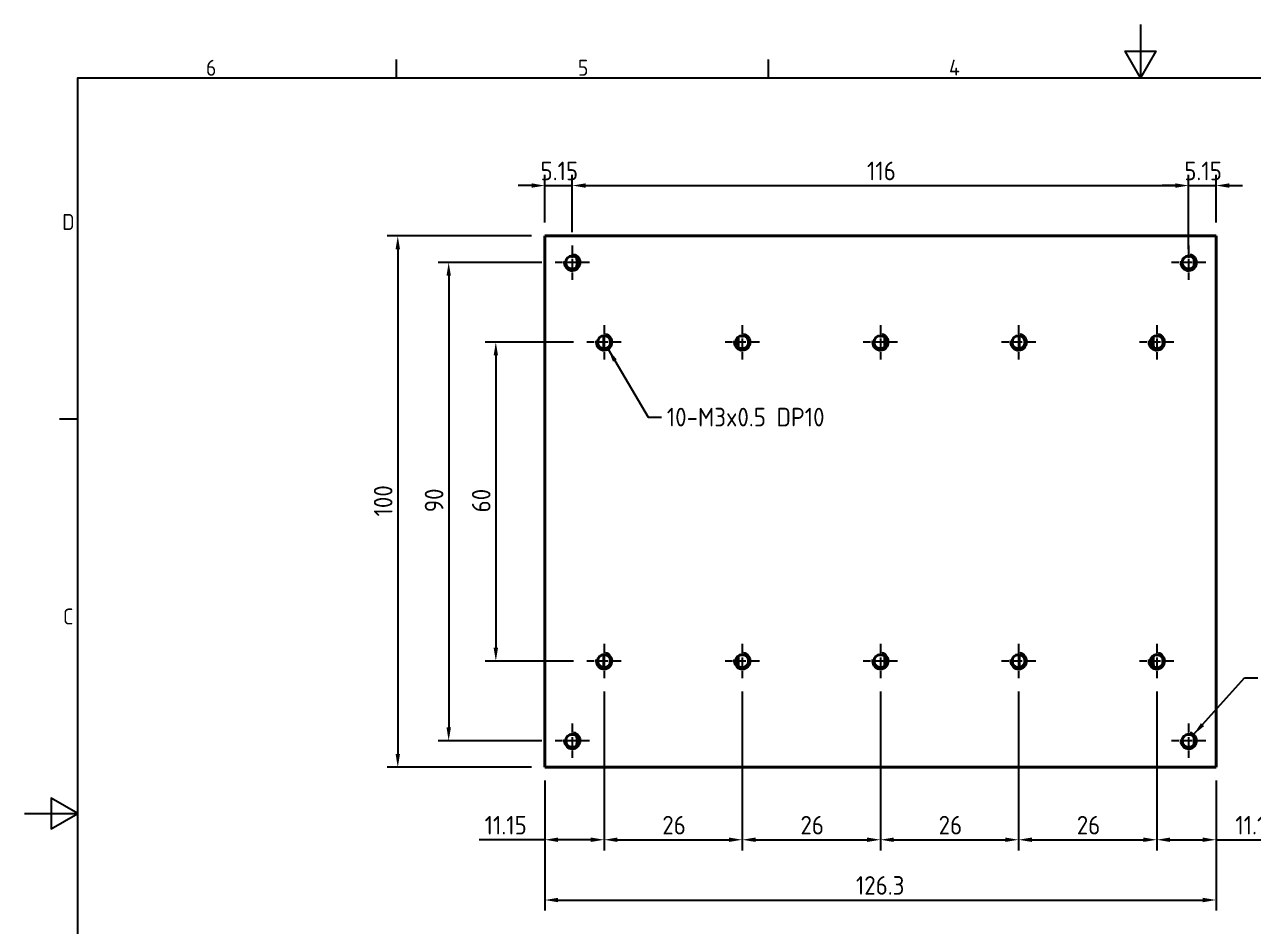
# Model space of a CAD drawing. Header units: millimetres. Extents: x 0 to 420, y 0 to 297.
# Drawn here: x 0 to 231.3, y 127.3 to 297 of the extents above; entities that cross this region are included whole.
import ezdxf

# ---------------------------------------------------------------- set-up
doc = ezdxf.new("R2010")
doc.units = ezdxf.units.MM
doc.linetypes.add('CHAIN', pattern=[0.3543, 0.2362, -0.0295, 0.0591, -0.0295])
doc.layers.get('0').update_dxf_attribs({"color": 3, "lineweight": 25})
for name, color, linetype, lineweight in [('가시적인 것(ISO)', 3, 'Continuous', 40), ('가시적인 좁은 것(ISO)', 3, 'Continuous', 35), ('경계(ISO)', 7, 'Continuous', 25), ('기호(ISO)', 5, 'Continuous', 25), ('중심 표식(ISO)', 1, 'Continuous', 25), ('치수(ISO)', 2, 'Continuous', 25)]:
    doc.layers.add(name, color=color, linetype=linetype, lineweight=lineweight)
doc.styles.add('문자 텍스트_M2B', font='isocp.shx')
doc.styles.add('치수 텍스트_PSTEK_POSCO', font='isocp.shx')
doc.dimstyles.new('치수_PSTEK_POSCO', dxfattribs={"dimtxt": 3.5, "dimasz": 2.5, "dimexe": 2, "dimexo": 2.5, "dimgap": 1, "dimtad": 1, "dimrnd": 1e-08, "dimdsep": 46, "dimtxsty": '치수 텍스트_PSTEK_POSCO', "dimcen": 0.09, "dimdle": 10, "dimclrd": 7, "dimclre": 7, "dimclrt": 2, "dimadec": 1, "dimazin": 2, "dimtfac": 1, "dimtmove": 0, "dimatfit": 3, "dimfxl": 0, "dimtolj": 1, "dimlwd": -1, "dimlwe": -1, "dimarcsym": 0})
doc.dimstyles.new('치수_PSTEK_POSCO$7', dxfattribs={"dimtxt": 3.5, "dimasz": 2.5, "dimexe": 2, "dimexo": 2.5, "dimgap": 1, "dimtad": 1, "dimrnd": 1e-08, "dimdsep": 46, "dimtxsty": '치수 텍스트_PSTEK_POSCO', "dimcen": 0.09, "dimdle": 10, "dimclrd": 7, "dimclre": 7, "dimclrt": 2, "dimadec": 1, "dimazin": 2, "dimtfac": 1, "dimtmove": 0, "dimatfit": 3, "dimfxl": 0, "dimtolj": 1, "dimlwd": -1, "dimlwe": -1, "dimarcsym": 0})

# ---------------------------------------------------------------- blocks, each defined once
blk = doc.blocks.new('경계 Default Border')
at = {"layer": '경계(ISO)'}
for p, q in [((70, 287), (70, 290.4)), ((140, 287), (140, 290.4)), ((10, 222.75), (6.6, 222.75))]:
    blk.add_line(p, q, dxfattribs=at)
at = {"layer": '경계(ISO)', "flags": 128}
for points in [[(210, 297), (210, 287), (207.11, 292), (212.89, 292), (210, 287)], [(10, 10), (10, 287), (410, 287), (410, 10), (10, 10)], [(0, 148.5), (10, 148.5), (5, 151.39), (5, 145.61), (10, 148.5)]]:
    blk.add_lwpolyline(points, dxfattribs=at)
at = {"layer": '경계(ISO)', "color": 2, "char_height": 3, "attachment_point": 7, "style": '문자 텍스트_M2B'}
for s, insert in [('6', (34.14, 287.37)), ('5', (104.14, 287.37)), ('4', (173.97, 287.4)), ('D', (7.08, 258.35)), ('C', (7.24, 184.1))]:
    blk.add_mtext(s, dxfattribs=dict(at, insert=insert))
blk = doc.blocks.new('*D21')
at = {"layer": 'Defpoints', "color": 0, "transparency": 16777216}
for p in [(105.83, 237.22), (88.68, 177.22), (105.83, 177.22)]:
    blk.add_point(p, dxfattribs=at)
at = {"layer": '치수(ISO)', "color": 7, "transparency": 16777216}
for p, q in [((103.33, 237.22), (86.68, 237.22)), ((88.68, 234.72), (88.68, 179.72)), ((103.33, 177.22), (86.68, 177.22))]:
    blk.add_line(p, q, dxfattribs=at)
for points in [[(88.27, 234.72), (89.1, 234.72), (88.68, 237.22)], [(88.27, 179.72), (89.1, 179.72), (88.68, 177.22)]]:
    blk.add_solid(points, dxfattribs=at)
at = {"layer": '치수(ISO)', "color": 2, "transparency": 16777216, "insert": (85.93, 205.19), "char_height": 3.5, "attachment_point": 4, "rotation": 90, "style": '치수 텍스트_PSTEK_POSCO'}
blk.add_mtext('\\A1;60', dxfattribs=at)
blk = doc.blocks.new('*D22')
at = {"layer": 'Defpoints', "color": 0, "transparency": 16777216}
for p in [(99.83, 252.22), (79.81, 162.22), (99.83, 162.22)]:
    blk.add_point(p, dxfattribs=at)
at = {"layer": '치수(ISO)', "color": 7, "transparency": 16777216}
for p, q in [((97.33, 252.22), (77.81, 252.22)), ((79.81, 249.72), (79.81, 164.72)), ((97.33, 162.22), (77.81, 162.22))]:
    blk.add_line(p, q, dxfattribs=at)
for points in [[(79.4, 249.72), (80.23, 249.72), (79.81, 252.22)], [(79.4, 164.72), (80.23, 164.72), (79.81, 162.22)]]:
    blk.add_solid(points, dxfattribs=at)
at = {"layer": '치수(ISO)', "color": 2, "transparency": 16777216, "insert": (77.06, 205.22), "char_height": 3.5, "attachment_point": 4, "rotation": 90, "style": '치수 텍스트_PSTEK_POSCO'}
blk.add_mtext('\\A1;90', dxfattribs=at)
blk = doc.blocks.new('*D23')
at = {"layer": 'Defpoints', "color": 0, "transparency": 16777216}
for p in [(97.91, 257.22), (70.23, 157.22), (97.91, 157.22)]:
    blk.add_point(p, dxfattribs=at)
at = {"layer": '치수(ISO)', "color": 7, "transparency": 16777216}
for p, q in [((95.41, 257.22), (68.23, 257.22)), ((70.23, 254.72), (70.23, 159.72)), ((95.41, 157.22), (68.23, 157.22))]:
    blk.add_line(p, q, dxfattribs=at)
for points in [[(69.82, 254.72), (70.65, 254.72), (70.23, 257.22)], [(69.82, 159.72), (70.65, 159.72), (70.23, 157.22)]]:
    blk.add_solid(points, dxfattribs=at)
at = {"layer": '치수(ISO)', "color": 2, "transparency": 16777216, "insert": (67.48, 204.42), "char_height": 3.5, "attachment_point": 4, "rotation": 90, "style": '치수 텍스트_PSTEK_POSCO'}
blk.add_mtext('\\A1;100', dxfattribs=at)
blk = doc.blocks.new('*D24')
at = {"layer": 'Defpoints', "color": 0, "transparency": 16777216}
for p in [(103.06, 266.7), (97.91, 257.22), (103.06, 255.45)]:
    blk.add_point(p, dxfattribs=at)
at = {"layer": '치수(ISO)', "color": 7, "transparency": 16777216}
for p, q in [((97.91, 259.72), (97.91, 268.7)), ((103.06, 257.95), (103.06, 268.7)), ((95.41, 266.7), (92.91, 266.7)), ((97.91, 266.7), (103.06, 266.7)), ((105.56, 266.7), (108.06, 266.7))]:
    blk.add_line(p, q, dxfattribs=at)
for points in [[(95.41, 267.12), (95.41, 266.29), (97.91, 266.7)], [(105.56, 267.12), (105.56, 266.29), (103.06, 266.7)]]:
    blk.add_solid(points, dxfattribs=at)
at = {"layer": '치수(ISO)', "color": 2, "transparency": 16777216, "insert": (97.09, 269.45), "char_height": 3.5, "attachment_point": 4, "style": '치수 텍스트_PSTEK_POSCO'}
blk.add_mtext('\\A1;5.15', dxfattribs=at)
blk = doc.blocks.new('*D25')
at = {"layer": 'Defpoints', "color": 0, "transparency": 16777216}
for p in [(219.06, 266.7), (103.06, 255.45), (219.06, 252.22)]:
    blk.add_point(p, dxfattribs=at)
at = {"layer": '치수(ISO)', "color": 7, "transparency": 16777216}
for p, q in [((103.06, 257.95), (103.06, 268.7)), ((219.06, 254.72), (219.06, 268.7)), ((105.56, 266.7), (216.56, 266.7))]:
    blk.add_line(p, q, dxfattribs=at)
for points in [[(105.56, 267.12), (105.56, 266.29), (103.06, 266.7)], [(216.56, 267.12), (216.56, 266.29), (219.06, 266.7)]]:
    blk.add_solid(points, dxfattribs=at)
at = {"layer": '치수(ISO)', "color": 2, "transparency": 16777216, "insert": (158.53, 269.45), "char_height": 3.5, "attachment_point": 4, "style": '치수 텍스트_PSTEK_POSCO'}
blk.add_mtext('\\A1;116', dxfattribs=at)
blk = doc.blocks.new('*D26')
at = {"layer": 'Defpoints', "color": 0, "transparency": 16777216}
for p in [(224.21, 266.7), (224.21, 257.22), (219.06, 252.22)]:
    blk.add_point(p, dxfattribs=at)
at = {"layer": '치수(ISO)', "color": 7, "transparency": 16777216}
for p, q in [((219.06, 254.72), (219.06, 268.7)), ((224.21, 259.72), (224.21, 268.7)), ((216.56, 266.7), (214.06, 266.7)), ((219.06, 266.7), (224.21, 266.7)), ((226.71, 266.7), (229.21, 266.7))]:
    blk.add_line(p, q, dxfattribs=at)
for points in [[(216.56, 267.12), (216.56, 266.29), (219.06, 266.7)], [(226.71, 267.12), (226.71, 266.29), (224.21, 266.7)]]:
    blk.add_solid(points, dxfattribs=at)
at = {"layer": '치수(ISO)', "color": 2, "transparency": 16777216, "insert": (218.24, 269.45), "char_height": 3.5, "attachment_point": 4, "style": '치수 텍스트_PSTEK_POSCO'}
blk.add_mtext('\\A1;5.15', dxfattribs=at)
blk = doc.blocks.new('*D27')
at = {"layer": 'Defpoints', "color": 0, "transparency": 16777216}
for p in [(109.06, 173.99), (97.91, 157.22), (109.06, 143.58)]:
    blk.add_point(p, dxfattribs=at)
at = {"layer": '치수(ISO)', "color": 7, "transparency": 16777216}
for p, q in [((109.06, 171.49), (109.06, 141.58)), ((97.91, 154.72), (97.91, 141.58)), ((97.91, 143.58), (85.57, 143.58)), ((106.56, 143.58), (100.41, 143.58))]:
    blk.add_line(p, q, dxfattribs=at)
for points in [[(100.41, 144), (100.41, 143.17), (97.91, 143.58)], [(106.56, 144), (106.56, 143.17), (109.06, 143.58)]]:
    blk.add_solid(points, dxfattribs=at)
at = {"layer": '치수(ISO)', "color": 2, "transparency": 16777216, "insert": (86.57, 146.33), "char_height": 3.5, "attachment_point": 4, "style": '치수 텍스트_PSTEK_POSCO'}
blk.add_mtext('\\A1;11.15', dxfattribs=at)
blk = doc.blocks.new('*D28')
at = {"layer": 'Defpoints', "color": 0, "transparency": 16777216}
for p in [(109.06, 173.99), (135.06, 173.99), (135.06, 143.58)]:
    blk.add_point(p, dxfattribs=at)
at = {"layer": '치수(ISO)', "color": 7, "transparency": 16777216}
for p, q in [((109.06, 171.49), (109.06, 141.58)), ((135.06, 171.49), (135.06, 141.58)), ((111.56, 143.58), (132.56, 143.58))]:
    blk.add_line(p, q, dxfattribs=at)
for points in [[(111.56, 144), (111.56, 143.17), (109.06, 143.58)], [(132.56, 144), (132.56, 143.17), (135.06, 143.58)]]:
    blk.add_solid(points, dxfattribs=at)
at = {"layer": '치수(ISO)', "color": 2, "transparency": 16777216, "insert": (120.01, 146.33), "char_height": 3.5, "attachment_point": 4, "style": '치수 텍스트_PSTEK_POSCO'}
blk.add_mtext('\\A1;26', dxfattribs=at)
blk = doc.blocks.new('*D29')
at = {"layer": 'Defpoints', "color": 0, "transparency": 16777216}
for p in [(135.06, 173.99), (161.06, 173.99), (161.06, 143.58)]:
    blk.add_point(p, dxfattribs=at)
at = {"layer": '치수(ISO)', "color": 7, "transparency": 16777216}
for p, q in [((135.06, 171.49), (135.06, 141.58)), ((161.06, 171.49), (161.06, 141.58)), ((137.56, 143.58), (158.56, 143.58))]:
    blk.add_line(p, q, dxfattribs=at)
for points in [[(137.56, 144), (137.56, 143.17), (135.06, 143.58)], [(158.56, 144), (158.56, 143.17), (161.06, 143.58)]]:
    blk.add_solid(points, dxfattribs=at)
at = {"layer": '치수(ISO)', "color": 2, "transparency": 16777216, "insert": (146.01, 146.33), "char_height": 3.5, "attachment_point": 4, "style": '치수 텍스트_PSTEK_POSCO'}
blk.add_mtext('\\A1;26', dxfattribs=at)
blk = doc.blocks.new('*D30')
at = {"layer": 'Defpoints', "color": 0, "transparency": 16777216}
for p in [(161.06, 173.99), (187.06, 173.99), (187.06, 143.58)]:
    blk.add_point(p, dxfattribs=at)
at = {"layer": '치수(ISO)', "color": 7, "transparency": 16777216}
for p, q in [((161.06, 171.49), (161.06, 141.58)), ((187.06, 171.49), (187.06, 141.58)), ((163.56, 143.58), (184.56, 143.58))]:
    blk.add_line(p, q, dxfattribs=at)
for points in [[(163.56, 144), (163.56, 143.17), (161.06, 143.58)], [(184.56, 144), (184.56, 143.17), (187.06, 143.58)]]:
    blk.add_solid(points, dxfattribs=at)
at = {"layer": '치수(ISO)', "color": 2, "transparency": 16777216, "insert": (172.01, 146.33), "char_height": 3.5, "attachment_point": 4, "style": '치수 텍스트_PSTEK_POSCO'}
blk.add_mtext('\\A1;26', dxfattribs=at)
blk = doc.blocks.new('*D31')
at = {"layer": 'Defpoints', "color": 0, "transparency": 16777216}
for p in [(187.06, 173.99), (213.06, 173.99), (213.06, 143.58)]:
    blk.add_point(p, dxfattribs=at)
at = {"layer": '치수(ISO)', "color": 7, "transparency": 16777216}
for p, q in [((187.06, 171.49), (187.06, 141.58)), ((213.06, 171.49), (213.06, 141.58)), ((189.56, 143.58), (210.56, 143.58))]:
    blk.add_line(p, q, dxfattribs=at)
for points in [[(189.56, 144), (189.56, 143.17), (187.06, 143.58)], [(210.56, 144), (210.56, 143.17), (213.06, 143.58)]]:
    blk.add_solid(points, dxfattribs=at)
at = {"layer": '치수(ISO)', "color": 2, "transparency": 16777216, "insert": (198.01, 146.33), "char_height": 3.5, "attachment_point": 4, "style": '치수 텍스트_PSTEK_POSCO'}
blk.add_mtext('\\A1;26', dxfattribs=at)
blk = doc.blocks.new('*D32')
at = {"layer": 'Defpoints', "color": 0, "transparency": 16777216}
for p in [(213.06, 173.99), (224.21, 157.22), (224.21, 143.58)]:
    blk.add_point(p, dxfattribs=at)
at = {"layer": '치수(ISO)', "color": 7, "transparency": 16777216}
for p, q in [((213.06, 171.49), (213.06, 141.58)), ((224.21, 154.72), (224.21, 141.58)), ((215.56, 143.58), (221.71, 143.58)), ((224.21, 143.58), (236.7, 143.58))]:
    blk.add_line(p, q, dxfattribs=at)
for points in [[(215.56, 144), (215.56, 143.17), (213.06, 143.58)], [(221.71, 144), (221.71, 143.17), (224.21, 143.58)]]:
    blk.add_solid(points, dxfattribs=at)
at = {"layer": '치수(ISO)', "color": 2, "transparency": 16777216, "insert": (227.85, 146.33), "char_height": 3.5, "attachment_point": 4, "style": '치수 텍스트_PSTEK_POSCO'}
blk.add_mtext('\\A1;11.15', dxfattribs=at)
blk = doc.blocks.new('*D33')
at = {"layer": 'Defpoints', "color": 0, "transparency": 16777216}
for p in [(97.91, 157.22), (224.21, 157.22), (224.21, 132.24)]:
    blk.add_point(p, dxfattribs=at)
at = {"layer": '치수(ISO)', "color": 7, "transparency": 16777216}
for p, q in [((97.91, 154.72), (97.91, 130.24)), ((224.21, 154.72), (224.21, 130.24)), ((100.41, 132.24), (221.71, 132.24))]:
    blk.add_line(p, q, dxfattribs=at)
for points in [[(100.41, 132.66), (100.41, 131.82), (97.91, 132.24)], [(221.71, 132.66), (221.71, 131.82), (224.21, 132.24)]]:
    blk.add_solid(points, dxfattribs=at)
at = {"layer": '치수(ISO)', "color": 2, "transparency": 16777216, "insert": (156.44, 134.99), "char_height": 3.5, "attachment_point": 4, "style": '치수 텍스트_PSTEK_POSCO'}
blk.add_mtext('\\A1;126.3', dxfattribs=at)

msp = doc.modelspace()

# ---------------------------------------------------------------- linework, layer by layer
at = {"layer": '가시적인 것(ISO)'}
for p, q in [((224.211, 257.219), (97.911, 257.219)), ((97.911, 257.219), (97.911, 157.219)), ((224.211, 157.219), (224.211, 257.219)), ((97.911, 157.219), (224.211, 157.219))]:
    msp.add_line(p, q, dxfattribs=at)
for centre in [(103.061, 252.219), (219.061, 252.219), (109.061, 237.219), (135.061, 237.219), (161.061, 237.219), (187.061, 237.219), (213.061, 237.219), (109.061, 177.219), (135.061, 177.219), (161.061, 177.219), (187.061, 177.219), (213.061, 177.219), (103.061, 162.219), (219.061, 162.219)]:
    msp.add_circle(centre, 1.23, dxfattribs=at)
for points, knots in [([(103.944, 251.363), (103.962, 251.638), (103.961, 251.941), (103.961, 252.219), (103.961, 252.496), (103.962, 252.8), (103.944, 253.074)], [-0.08314931, -0.08314931, -0.08314931, -0.08314931, 0, 0, 0, 0.08314931, 0.08314931, 0.08314931, 0.08314931]), ([(220.094, 251.552), (220.105, 251.775), (220.108, 252.004), (220.108, 252.219), (220.108, 252.433), (220.105, 252.662), (220.094, 252.885)], [-0.06437418, -0.06437418, -0.06437418, -0.06437418, 0, 0, 0, 0.06437418, 0.06437418, 0.06437418, 0.06437418]), ([(109.011, 238.114), (109.011, 238.172), (109.009, 238.229), (109.004, 238.337), (109, 238.391), (108.994, 238.446)], [0.208880078, 0.208880078, 0.208880078, 0.208880078, 0.227831431, 0.227831431, 0.246710369, 0.246710369, 0.246710369, 0.246710369]), ([(187.178, 238.443), (187.177, 238.436), (187.176, 238.428), (187.176, 238.421), (187.166, 238.324), (187.161, 238.217), (187.161, 238.11)], [-0.002468182, -0.002468182, -0.002468182, -0.002468182, 0, 0, 0, 0.034440885, 0.034440885, 0.034440885, 0.034440885]), ([(212.428, 238.273), (212.419, 238.168), (212.414, 238.064), (212.411, 237.918), (212.411, 237.877), (212.411, 237.836)], [-0.115118462, -0.115118462, -0.115118462, -0.115118462, -0.079825581, -0.079825581, -0.066202439, -0.066202439, -0.066202439, -0.066202439]), ([(108.994, 235.991), (109, 236.046), (109.004, 236.101), (109.007, 236.155), (109.009, 236.209), (109.011, 236.265), (109.011, 236.323)], [-0.018878905, -0.018878905, -0.018878905, -0.018878905, 0, 0, 0, 0.018951353, 0.018951353, 0.018951353, 0.018951353]), ([(134.261, 237.624), (134.261, 237.644), (134.261, 237.664), (134.26, 237.802), (134.257, 237.941), (134.248, 238.081), (134.246, 238.109), (134.244, 238.138)], [0.237099981, 0.237099981, 0.237099981, 0.237099981, 0.243168235, 0.243168235, 0.280535322, 0.280535322, 0.28932581, 0.28932581, 0.28932581, 0.28932581]), ([(134.244, 236.3), (134.246, 236.328), (134.248, 236.356), (134.257, 236.496), (134.26, 236.635), (134.261, 236.773), (134.261, 236.793), (134.261, 236.814)], [0.108166135, 0.108166135, 0.108166135, 0.108166135, 0.116956622, 0.116956622, 0.154323709, 0.154323709, 0.160391963, 0.160391963, 0.160391963, 0.160391963]), ([(161.928, 238.091), (161.927, 238.086), (161.927, 238.082), (161.918, 237.962), (161.913, 237.82), (161.911, 237.638), (161.911, 237.572), (161.911, 237.504)], [0.113373809, 0.113373809, 0.113373809, 0.113373809, 0.114767458, 0.114767458, 0.153031258, 0.153031258, 0.171917658, 0.171917658, 0.171917658, 0.171917658]), ([(161.911, 236.933), (161.911, 236.866), (161.911, 236.8), (161.913, 236.617), (161.918, 236.475), (161.927, 236.355), (161.927, 236.351), (161.928, 236.347)], [0.225729263, 0.225729263, 0.225729263, 0.225729263, 0.244615663, 0.244615663, 0.282879463, 0.282879463, 0.284273112, 0.284273112, 0.284273112, 0.284273112]), ([(187.161, 236.328), (187.161, 236.22), (187.166, 236.114), (187.176, 236.009), (187.177, 236.002), (187.178, 235.995)], [0.222092831, 0.222092831, 0.222092831, 0.222092831, 0.256533716, 0.256533716, 0.2590019, 0.2590019, 0.2590019, 0.2590019]), ([(212.411, 236.601), (212.411, 236.59), (212.411, 236.579), (212.412, 236.435), (212.416, 236.3), (212.428, 236.165)], [0.060420466, 0.060420466, 0.060420466, 0.060420466, 0.063885478, 0.063885478, 0.107321551, 0.107321551, 0.107321551, 0.107321551]), ([(109.011, 178.114), (109.011, 178.172), (109.009, 178.229), (109.004, 178.337), (109, 178.391), (108.994, 178.446)], [0.208880078, 0.208880078, 0.208880078, 0.208880078, 0.227831431, 0.227831431, 0.246710369, 0.246710369, 0.246710369, 0.246710369]), ([(134.261, 177.624), (134.261, 177.644), (134.261, 177.664), (134.26, 177.802), (134.257, 177.941), (134.248, 178.081), (134.246, 178.109), (134.244, 178.138)], [0.237099981, 0.237099981, 0.237099981, 0.237099981, 0.243168235, 0.243168235, 0.280535322, 0.280535322, 0.28932581, 0.28932581, 0.28932581, 0.28932581]), ([(161.928, 178.091), (161.927, 178.086), (161.927, 178.082), (161.918, 177.962), (161.913, 177.82), (161.911, 177.638), (161.911, 177.572), (161.911, 177.504)], [0.113373809, 0.113373809, 0.113373809, 0.113373809, 0.114767458, 0.114767458, 0.153031258, 0.153031258, 0.171917658, 0.171917658, 0.171917658, 0.171917658]), ([(187.178, 178.443), (187.177, 178.436), (187.176, 178.428), (187.176, 178.421), (187.166, 178.324), (187.161, 178.217), (187.161, 178.11)], [-0.002468182, -0.002468182, -0.002468182, -0.002468182, 0, 0, 0, 0.034440885, 0.034440885, 0.034440885, 0.034440885]), ([(212.428, 178.273), (212.419, 178.168), (212.414, 178.064), (212.411, 177.918), (212.411, 177.877), (212.411, 177.836)], [-0.115118462, -0.115118462, -0.115118462, -0.115118462, -0.079825581, -0.079825581, -0.066202439, -0.066202439, -0.066202439, -0.066202439]), ([(108.994, 175.991), (109, 176.046), (109.004, 176.101), (109.007, 176.155), (109.009, 176.209), (109.011, 176.265), (109.011, 176.323)], [-0.018878905, -0.018878905, -0.018878905, -0.018878905, 0, 0, 0, 0.018951353, 0.018951353, 0.018951353, 0.018951353]), ([(134.244, 176.3), (134.246, 176.328), (134.248, 176.356), (134.257, 176.496), (134.26, 176.635), (134.261, 176.773), (134.261, 176.793), (134.261, 176.814)], [0.108166135, 0.108166135, 0.108166135, 0.108166135, 0.116956622, 0.116956622, 0.154323709, 0.154323709, 0.160391963, 0.160391963, 0.160391963, 0.160391963]), ([(161.911, 176.933), (161.911, 176.866), (161.911, 176.8), (161.913, 176.617), (161.918, 176.475), (161.927, 176.355), (161.927, 176.351), (161.928, 176.347)], [0.225729263, 0.225729263, 0.225729263, 0.225729263, 0.244615663, 0.244615663, 0.282879463, 0.282879463, 0.284273112, 0.284273112, 0.284273112, 0.284273112]), ([(187.161, 176.328), (187.161, 176.22), (187.166, 176.114), (187.176, 176.009), (187.177, 176.002), (187.178, 175.995)], [0.222092831, 0.222092831, 0.222092831, 0.222092831, 0.256533716, 0.256533716, 0.2590019, 0.2590019, 0.2590019, 0.2590019]), ([(212.411, 176.601), (212.411, 176.59), (212.411, 176.579), (212.412, 176.435), (212.416, 176.3), (212.428, 176.165)], [0.060420466, 0.060420466, 0.060420466, 0.060420466, 0.063885478, 0.063885478, 0.107321551, 0.107321551, 0.107321551, 0.107321551]), ([(103.944, 161.363), (103.962, 161.638), (103.961, 161.941), (103.961, 162.219), (103.961, 162.496), (103.962, 162.8), (103.944, 163.074)], [-0.08314931, -0.08314931, -0.08314931, -0.08314931, 0, 0, 0, 0.08314931, 0.08314931, 0.08314931, 0.08314931]), ([(220.094, 161.552), (220.105, 161.775), (220.108, 162.004), (220.108, 162.219), (220.108, 162.433), (220.105, 162.662), (220.094, 162.885)], [-0.06437418, -0.06437418, -0.06437418, -0.06437418, 0, 0, 0, 0.06437418, 0.06437418, 0.06437418, 0.06437418])]:
    msp.add_open_spline(points, degree=3, knots=knots, dxfattribs=at)
for points in [[(109.011, 236.323), (109.011, 236.651), (109.011, 236.937), (109.011, 237.108), (109.011, 237.197), (109.011, 237.253), (109.011, 237.362), (109.011, 237.666), (109.011, 238.114)], [(109.011, 176.323), (109.011, 176.651), (109.011, 176.937), (109.011, 177.108), (109.011, 177.197), (109.011, 177.253), (109.011, 177.362), (109.011, 177.666), (109.011, 178.114)]]:
    msp.add_rational_spline(points, [1, 1.52896971248, 2.82242640184, 5.60615033191, 9.83569932192, 9.04340127768, 4.74106158542, 1.89436367942, 1], degree=2, knots=[0, 0, 0, 0.00643334, 0.01677939, 0.04688007, 0.11121353, 0.16722715, 0.19506075, 0.20593802, 0.20593802, 0.20593802], dxfattribs=at)
for points, weights in [([(134.261, 236.814), (134.261, 237.219), (134.261, 237.624)], [1, 1.12080512941, 1]), ([(161.911, 237.504), (161.911, 237.219), (161.911, 236.933)], [1, 1.05487541592, 1]), ([(187.161, 238.11), (187.161, 237.219), (187.161, 236.328)], [1, 8.9664410353, 1]), ([(212.411, 237.836), (212.411, 237.219), (212.411, 236.601)], [1, 1.37945246697, 1]), ([(187.161, 178.11), (187.161, 177.219), (187.161, 176.328)], [1, 8.9664410353, 1]), ([(134.261, 176.814), (134.261, 177.219), (134.261, 177.624)], [1, 1.12080512941, 1]), ([(161.911, 177.504), (161.911, 177.219), (161.911, 176.933)], [1, 1.05487541592, 1]), ([(212.411, 177.836), (212.411, 177.219), (212.411, 176.601)], [1, 1.37945246697, 1])]:
    msp.add_rational_spline(points, weights, degree=2, dxfattribs=at)
at = {"layer": '가시적인 좁은 것(ISO)'}
for centre in [(103.061, 252.219), (219.061, 252.219), (109.061, 237.219), (135.061, 237.219), (161.061, 237.219), (187.061, 237.219), (213.061, 237.219), (109.061, 177.219), (135.061, 177.219), (161.061, 177.219), (187.061, 177.219), (213.061, 177.219), (103.061, 162.219), (219.061, 162.219)]:
    msp.add_arc(centre, 1.5, 170, 80, dxfattribs=at)
at = {"layer": '중심 표식(ISO)', "linetype": 'CHAIN', "ltscale": 7.177189}
for p, q in [((103.061, 255.448), (103.061, 248.989)), ((219.061, 255.448), (219.061, 248.989)), ((106.29, 252.219), (99.831, 252.219)), ((222.29, 252.219), (215.831, 252.219)), ((109.061, 240.448), (109.061, 233.989)), ((135.061, 240.448), (135.061, 233.989)), ((161.061, 240.448), (161.061, 233.989)), ((187.061, 240.448), (187.061, 233.989)), ((213.061, 240.448), (213.061, 233.989)), ((112.29, 237.219), (105.831, 237.219)), ((138.29, 237.219), (131.831, 237.219)), ((164.29, 237.219), (157.831, 237.219)), ((190.29, 237.219), (183.831, 237.219)), ((216.29, 237.219), (209.831, 237.219)), ((109.061, 180.448), (109.061, 173.989)), ((135.061, 180.448), (135.061, 173.989)), ((161.061, 180.448), (161.061, 173.989)), ((187.061, 180.448), (187.061, 173.989)), ((213.061, 180.448), (213.061, 173.989)), ((112.29, 177.219), (105.831, 177.219)), ((138.29, 177.219), (131.831, 177.219)), ((164.29, 177.219), (157.831, 177.219)), ((190.29, 177.219), (183.831, 177.219)), ((216.29, 177.219), (209.831, 177.219)), ((103.061, 165.448), (103.061, 158.989)), ((219.061, 165.448), (219.061, 158.989)), ((106.29, 162.219), (99.831, 162.219)), ((222.29, 162.219), (215.831, 162.219))]:
    msp.add_line(p, q, dxfattribs=at)

# ---------------------------------------------------------------- block references
msp.add_blockref('경계 Default Border', (0, 0))

# ---------------------------------------------------------------- texts
at = {"layer": '기호(ISO)', "color": 2, "insert": (120.858, 223.127), "char_height": 3.5, "width": 35.75448, "attachment_point": 4, "line_spacing_factor": 0.6125, "style": '치수 텍스트_PSTEK_POSCO'}
msp.add_mtext('{10-M3x0.5 DP10}', dxfattribs=at)

# ---------------------------------------------------------------- dimensions: what is measured, and where the dimension line sits
at = {"layer": '치수(ISO)', "color": 7}
for base, p1, p2, angle, override, picture, middle in [((103.061, 266.704), (97.911, 257.219), (103.061, 255.448), 180, {"dimdec": 2, "dimtp": 0, "dimtm": 0, "dimtdec": 2, "dimtofl": 1, "dimatfit": 1}, '*D24', (100.486, 266.704)), ((219.061, 266.704), (103.061, 255.448), (219.061, 252.219), 180, {"dimdec": 2, "dimtp": 0, "dimtm": 0, "dimtdec": 2, "dimtofl": 0, "dimatfit": 1}, '*D25', (161.071, 266.704)), ((224.211, 266.704), (219.061, 252.219), (224.211, 257.219), 180, {"dimdec": 2, "dimtp": 0, "dimtm": 0, "dimtdec": 2, "dimtofl": 1, "dimatfit": 1}, '*D26', (221.636, 266.704)), ((70.233, 157.219), (97.911, 257.219), (97.911, 157.219), 90, {"dimdec": 2, "dimtp": 0, "dimtm": 0, "dimtdec": 2, "dimtofl": 0, "dimatfit": 1}, '*D23', (70.233, 207.219)), ((79.813, 162.219), (99.831, 252.219), (99.831, 162.219), 90, {"dimdec": 2, "dimtp": 0, "dimtm": 0, "dimtdec": 2, "dimtofl": 0, "dimatfit": 1}, '*D22', (79.813, 207.219)), ((88.683, 177.219), (105.831, 237.219), (105.831, 177.219), 90, {"dimdec": 2, "dimtp": 0, "dimtm": 0, "dimtdec": 2, "dimtofl": 0, "dimatfit": 1}, '*D21', (88.683, 207.219)), ((109.061, 143.583), (97.911, 157.219), (109.061, 173.989), 180, {"dimdec": 2, "dimtp": 0, "dimtm": 0, "dimtdec": 2, "dimtofl": 0, "dimatfit": 2}, '*D27', (90.488, 143.583)), ((135.061, 143.583), (109.061, 173.989), (135.061, 173.989), 180, {"dimdec": 2, "dimtp": 0, "dimtm": 0, "dimtdec": 2, "dimtofl": 0, "dimatfit": 1}, '*D28', (122.071, 143.583)), ((161.061, 143.583), (135.061, 173.989), (161.061, 173.989), 180, {"dimdec": 2, "dimtp": 0, "dimtm": 0, "dimtdec": 2, "dimtofl": 0, "dimatfit": 1}, '*D29', (148.071, 143.583)), ((187.061, 143.583), (161.061, 173.989), (187.061, 173.989), 180, {"dimdec": 2, "dimtp": 0, "dimtm": 0, "dimtdec": 2, "dimtofl": 0, "dimatfit": 1}, '*D30', (174.071, 143.583)), ((213.061, 143.583), (187.061, 173.989), (213.061, 173.989), 180, {"dimdec": 2, "dimtp": 0, "dimtm": 0, "dimtdec": 2, "dimtofl": 0, "dimatfit": 1}, '*D31', (200.071, 143.583)), ((224.211, 143.583), (213.061, 173.989), (224.211, 157.219), 180, {"dimdec": 2, "dimtp": 0, "dimtm": 0, "dimtdec": 2, "dimtofl": 0, "dimatfit": 2}, '*D32', (231.775, 143.583)), ((224.211, 132.24), (97.911, 157.219), (224.211, 157.219), 180, {"dimdec": 2, "dimtp": 0, "dimtm": 0, "dimtdec": 2, "dimtofl": 0, "dimatfit": 1}, '*D33', (161.061, 132.24))]:
    dim = msp.add_linear_dim(base=base, p1=p1, p2=p2, angle=angle, dimstyle='치수_PSTEK_POSCO', override=override, dxfattribs=at)
    dim.commit()
    dim.dimension.update_dxf_attribs({"geometry": picture, "text_midpoint": middle, "dimtype": 160})

# ---------------------------------------------------------------- leaders
at = {"layer": '기호(ISO)', "color": 7, "annotation_type": 0, "has_hookline": 1, "hookline_direction": 0}
for points, text_width in [([(109.811, 235.92), (117.358, 223.127), (119.858, 223.127)], 30.803), ([(220.002, 163.386), (229.565, 174.043), (232.065, 174.043)], 29.403)]:
    msp.add_leader(points, dimstyle='치수_PSTEK_POSCO$7', override={"dimtad": 0}, dxfattribs=dict(at, text_width=text_width))

doc.saveas('drawing.dxf')
